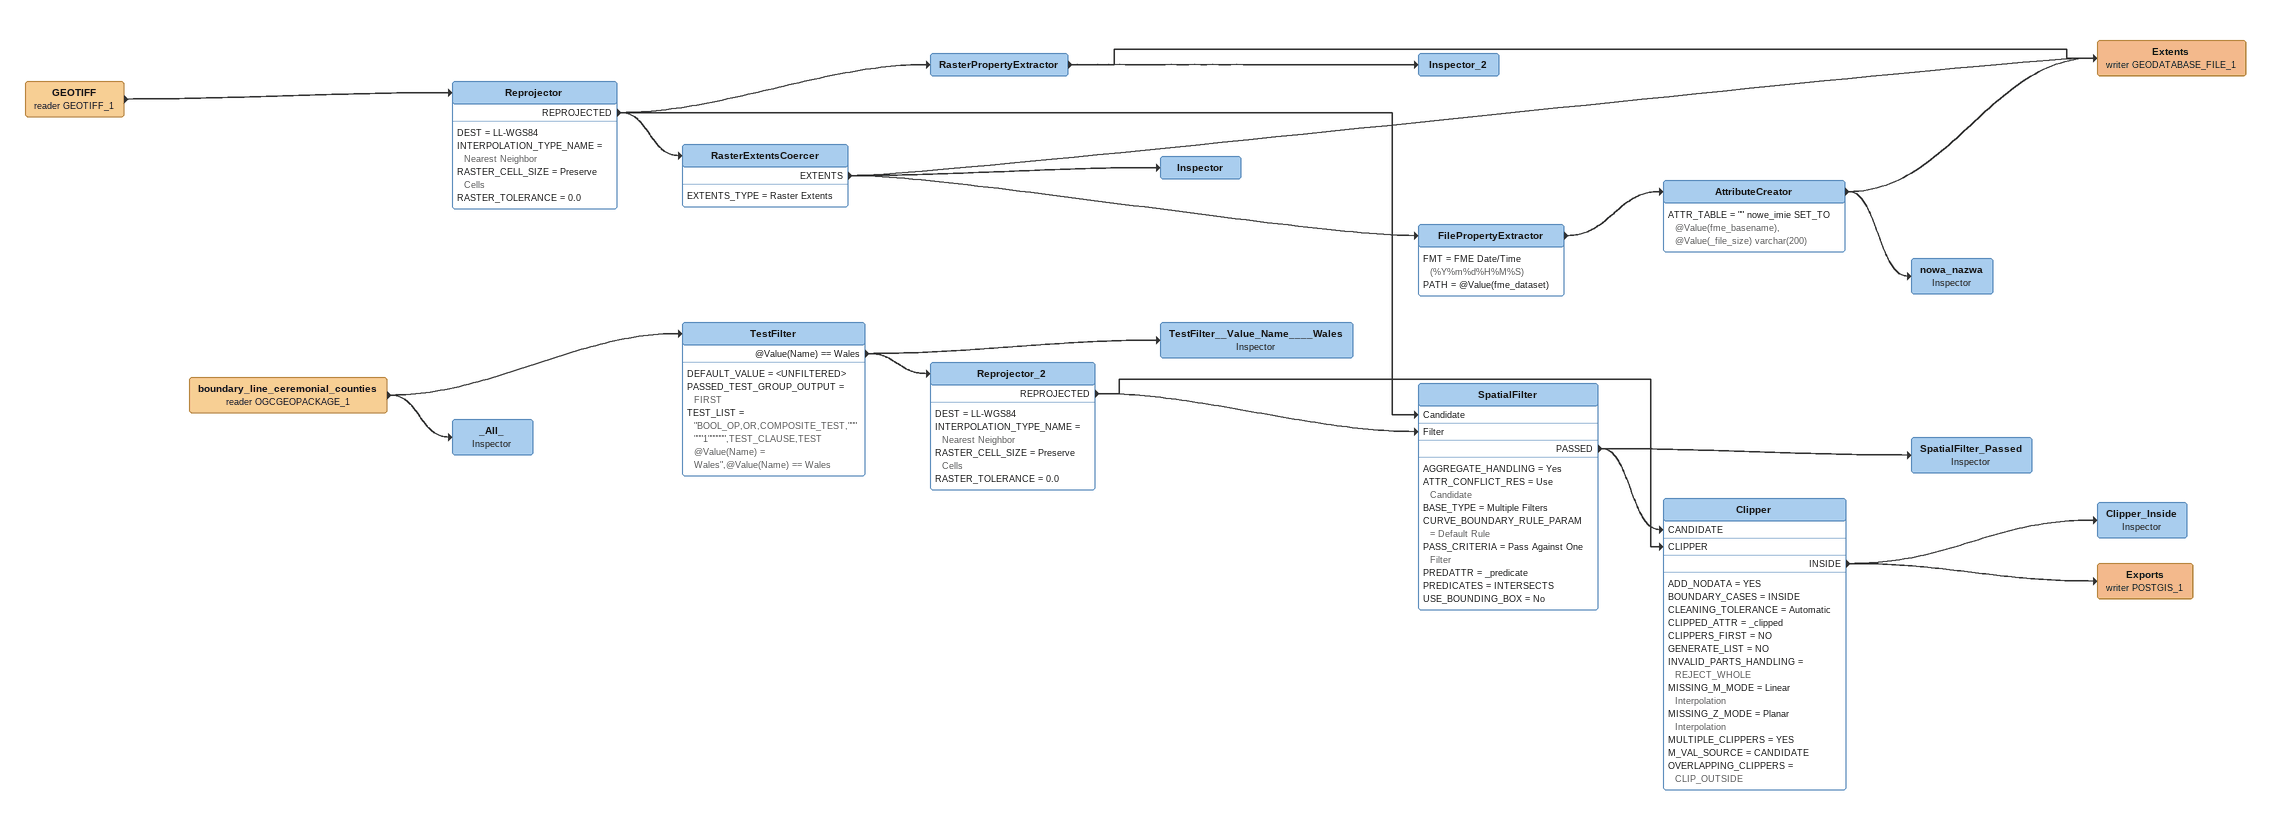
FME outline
GEOTIFF (reader GEOTIFF_1)
    -> Reprojector
Reprojector
    DEST = LL-WGS84
    INTERPOLATION_TYPE_NAME = Nearest Neighbor
    RASTER_CELL_SIZE = Preserve Cells
    RASTER_TOLERANCE = 0.0
    REPROJECTED -> RasterExtentsCoercer
    REPROJECTED -> RasterPropertyExtractor
    REPROJECTED -> SpatialFilter [Candidate]
RasterPropertyExtractor
    -> Inspector_2
    -> Extents (writer GEODATABASE_FILE_1)
Inspector_2
RasterExtentsCoercer
    EXTENTS_TYPE = Raster Extents
    EXTENTS -> Inspector
    EXTENTS -> FilePropertyExtractor
    EXTENTS -> Extents (writer GEODATABASE_FILE_1)
Inspector
FilePropertyExtractor
    FMT = FME Date/Time (%Y%m%d%H%M%S)
    PATH = @Value(fme_dataset)
    -> AttributeCreator
AttributeCreator
    ATTR_TABLE = "" nowe_imie SET_TO @Value(fme_basename), @Value(_file_size) varchar(200)
    -> nowa_nazwa
    -> Extents (writer GEODATABASE_FILE_1)
Extents (writer GEODATABASE_FILE_1)
nowa_nazwa: Inspector
boundary_line_ceremonial_counties (reader OGCGEOPACKAGE_1)
    -> _All_
    -> TestFilter
TestFilter
    DEFAULT_VALUE = <UNFILTERED>
    PASSED_TEST_GROUP_OUTPUT = FIRST
    TEST_LIST = "BOOL_OP,OR,COMPOSITE_TEST,""""""1"""""",TEST_CLAUSE,TEST @Value(Name) = Wales",@Value(Name) == Wales
    @Value(Name) == Wales -> TestFilter__Value_Name____Wales
    @Value(Name) == Wales -> Reprojector_2
TestFilter__Value_Name____Wales: Inspector
Reprojector_2
    DEST = LL-WGS84
    INTERPOLATION_TYPE_NAME = Nearest Neighbor
    RASTER_CELL_SIZE = Preserve Cells
    RASTER_TOLERANCE = 0.0
    REPROJECTED -> SpatialFilter [Filter]
    REPROJECTED -> Clipper [CLIPPER]
SpatialFilter
    AGGREGATE_HANDLING = Yes
    ATTR_CONFLICT_RES = Use Candidate
    BASE_TYPE = Multiple Filters
    CURVE_BOUNDARY_RULE_PARAM = Default Rule
    PASS_CRITERIA = Pass Against One Filter
    PREDATTR = _predicate
    PREDICATES = INTERSECTS
    USE_BOUNDING_BOX = No
    PASSED -> SpatialFilter_Passed
    PASSED -> Clipper [CANDIDATE]
SpatialFilter_Passed: Inspector
Clipper
    ADD_NODATA = YES
    BOUNDARY_CASES = INSIDE
    CLEANING_TOLERANCE = Automatic
    CLIPPED_ATTR = _clipped
    CLIPPERS_FIRST = NO
    GENERATE_LIST = NO
    INVALID_PARTS_HANDLING = REJECT_WHOLE
    MISSING_M_MODE = Linear Interpolation
    MISSING_Z_MODE = Planar Interpolation
    MULTIPLE_CLIPPERS = YES
    M_VAL_SOURCE = CANDIDATE
    OVERLAPPING_CLIPPERS = CLIP_OUTSIDE
    INSIDE -> Clipper_Inside
    INSIDE -> Exports (writer POSTGIS_1)
Clipper_Inside: Inspector
Exports (writer POSTGIS_1)
_All_: Inspector
